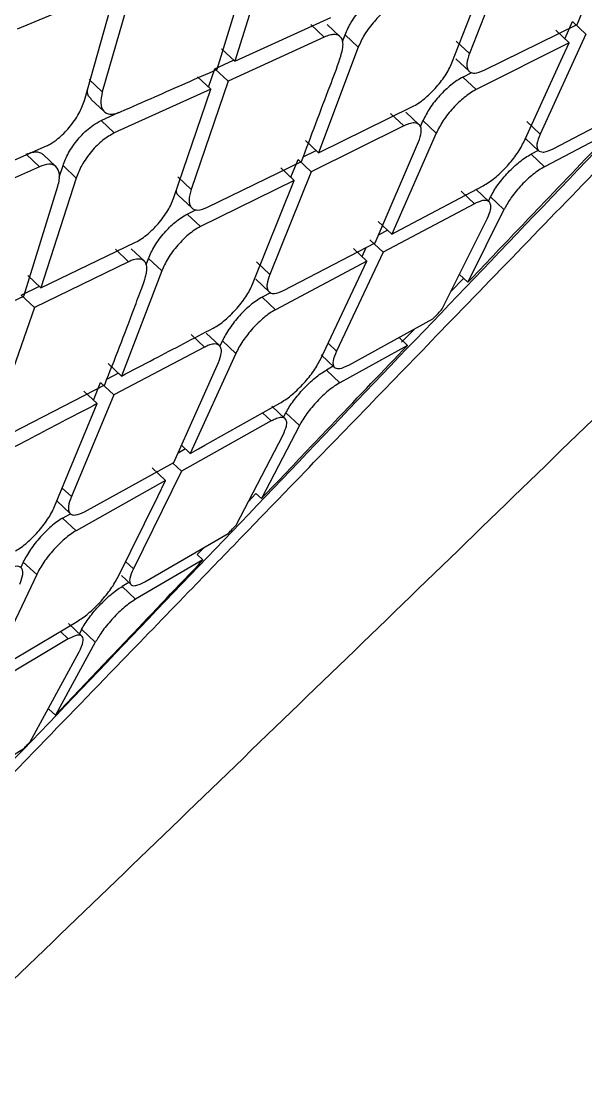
# Model space of a CAD drawing. Extents: x 400 to 501, y 484 to 634.
# Drawn here: x 410.608 to 411.284, y 581.302 to 582.568 of the extents above; entities that cross this region are included whole.
import ezdxf

# ---------------------------------------------------------------- set-up
doc = ezdxf.new("R2010")
doc.units = 0
doc.header["$MEASUREMENT"] = 0
doc.layers.add('DIM', color=3, linetype='Continuous')
doc.layers.add('GEOMETRY', color=3, linetype='Continuous', lineweight=25)

# ---------------------------------------------------------------- blocks, each defined once
blk = doc.blocks.new('2026 GRANDEE')
at = {"layer": 'GEOMETRY', "ltscale": 16}
for p, q in [((-39.1508, -14.2761), (-39.0998, -14.1538)), ((-39.5193, -14.1883), (-39.5611, -14.3204)), ((-39.2311, -14.1873), (-39.2799, -14.3111)), ((-39.5821, -14.33), (-39.5417, -14.1976)), ((-39.3008, -14.3224), (-39.2518, -14.197)), ((-39.7029, -14.2322), (-39.8215, -14.2817)), ((-39.7412, -14.3676), (-39.7029, -14.2322)), ((-39.6814, -14.2231), (-39.7197, -14.357)), ((-39.5611, -14.3204), (-39.4458, -14.2678)), ((-39.4697, -14.2764), (-39.4539, -14.2913)), ((-39.4346, -14.2909), (-39.4503, -14.2761)), ((-39.2623, -14.3311), (-39.1508, -14.2761)), ((-39.1605, -14.2981), (-39.1765, -14.2831)), ((-39.1656, -14.2933), (-39.1563, -14.2728)), ((-39.1403, -14.2878), (-39.1563, -14.2728)), ((-39.4539, -14.2913), (-39.5689, -14.3442)), ((-39.4318, -14.2965), (-39.4289, -14.2886)), ((-39.413, -14.3035), (-39.4289, -14.2886)), ((-39.1403, -14.2878), (-39.1952, -14.4076)), ((-39.5611, -14.3204), (-39.5769, -14.3055)), ((-39.413, -14.3035), (-39.4605, -14.4303)), ((-39.2799, -14.3111), (-39.2958, -14.2962)), ((-39.1605, -14.2981), (-39.2719, -14.3544)), ((-39.1702, -14.3199), (-39.1605, -14.2981)), ((-39.5847, -14.3293), (-39.5625, -14.3191)), ((-39.2962, -14.3173), (-39.2803, -14.3323)), ((-39.2152, -14.4181), (-39.1702, -14.3199)), ((-39.5923, -14.3515), (-39.5847, -14.3293)), ((-39.5689, -14.3442), (-39.5847, -14.3293)), ((-39.2878, -14.3394), (-39.2768, -14.3338)), ((-39.7197, -14.357), (-39.7354, -14.3421)), ((-39.5689, -14.3442), (-39.6132, -14.474)), ((-39.5898, -14.3538), (-39.6056, -14.3389)), ((-39.2878, -14.3394), (-39.2719, -14.3544)), ((-39.5898, -14.3538), (-39.7053, -14.4063)), ((-39.6338, -14.4839), (-39.5898, -14.3538)), ((-39.7333, -14.3657), (-39.7175, -14.3807)), ((-39.1795, -14.4254), (-39.0781, -14.3721)), ((-39.721, -14.3914), (-39.6994, -14.3816)), ((-39.4605, -14.4303), (-39.3482, -14.3748)), ((-39.3584, -14.3979), (-39.3743, -14.3829)), ((-39.3402, -14.3965), (-39.356, -14.3814)), ((-39.7053, -14.4063), (-39.721, -14.3914)), ((-39.3355, -14.3916), (-39.3387, -14.399)), ((-39.3196, -14.4066), (-39.3355, -14.3916)), ((-39.1952, -14.4076), (-39.2112, -14.3925)), ((-39.3584, -14.3979), (-39.4693, -14.4531)), ((-39.3196, -14.4066), (-39.373, -14.5278)), ((-39.1084, -14.4038), (-39.1898, -14.4468)), ((-39.9031, -14.4735), (-39.7867, -14.4219)), ((-39.4605, -14.4303), (-39.4763, -14.4153)), ((-39.3929, -14.5383), (-39.3407, -14.4171)), ((-39.213, -14.4124), (-39.197, -14.4276)), ((-39.7949, -14.4468), (-39.8107, -14.4319)), ((-39.7751, -14.4468), (-39.7907, -14.4321)), ((-39.4789, -14.435), (-39.4636, -14.4274)), ((-39.1974, -14.4272), (-39.2058, -14.4317)), ((-39.2058, -14.4317), (-39.1898, -14.4468)), ((-39.7949, -14.4468), (-39.9099, -14.4982)), ((-39.7712, -14.4593), (-39.7667, -14.4455)), ((-39.7509, -14.4604), (-39.7667, -14.4455)), ((-39.5936, -14.4955), (-39.4809, -14.4404)), ((-39.4937, -14.4594), (-39.4852, -14.4381)), ((-39.4693, -14.4531), (-39.4852, -14.4381)), ((-39.7509, -14.4604), (-39.7932, -14.5921)), ((-39.6132, -14.474), (-39.629, -14.4591)), ((-39.4693, -14.4531), (-39.519, -14.5761)), ((-39.4897, -14.4632), (-39.5056, -14.4482)), ((-39.8137, -14.602), (-39.7729, -14.4701)), ((-39.4897, -14.4632), (-39.602, -14.5186)), ((-39.5396, -14.5877), (-39.4897, -14.4632)), ((-39.3539, -14.5176), (-39.2635, -14.4697)), ((-39.6285, -14.4812), (-39.6125, -14.4963)), ((-39.2736, -14.4912), (-39.2897, -14.4761)), ((-39.2562, -14.489), (-39.2723, -14.4738)), ((-39.2571, -14.4882), (-39.2545, -14.4829)), ((-39.2385, -14.4981), (-39.2545, -14.4829)), ((-39.6179, -14.5037), (-39.6067, -14.4982)), ((-39.2736, -14.4912), (-39.383, -14.5495)), ((-39.2385, -14.4981), (-39.2819, -14.5855)), ((-39.602, -14.5186), (-39.6179, -14.5037)), ((-39.3124, -14.6174), (-39.2583, -14.5087)), ((-39.373, -14.5278), (-39.389, -14.5126)), ((-39.3779, -14.5231), (-39.3889, -14.529)), ((-39.383, -14.5495), (-39.399, -14.5344)), ((-39.7932, -14.5921), (-39.68, -14.5375)), ((-39.6882, -14.5609), (-39.704, -14.5459)), ((-39.6693, -14.56), (-39.685, -14.5452)), ((-39.5024, -14.5952), (-39.3929, -14.5383)), ((-39.4028, -14.5601), (-39.4188, -14.545)), ((-39.4085, -14.5547), (-39.4034, -14.5438)), ((-39.6882, -14.5609), (-39.8011, -14.6158)), ((-39.6673, -14.5645), (-39.6644, -14.557)), ((-39.6485, -14.5719), (-39.6644, -14.557)), ((-39.519, -14.5761), (-39.535, -14.5611)), ((-39.4028, -14.5601), (-39.5122, -14.6183)), ((-39.383, -14.5495), (-39.4392, -14.668)), ((-39.4123, -14.5807), (-39.4028, -14.5601)), ((-39.6485, -14.5719), (-39.6968, -14.6979)), ((-39.809, -14.5772), (-39.7932, -14.5921)), ((-39.5358, -14.5819), (-39.5199, -14.5969)), ((-39.4588, -14.6788), (-39.4123, -14.5807)), ((-39.2869, -14.5808), (-39.3018, -14.5961)), ((-39.2819, -14.5855), (-39.2919, -14.5761)), ((-39.8169, -14.6008), (-39.7951, -14.5902)), ((-39.5182, -14.598), (-39.5282, -14.6032)), ((-39.9273, -14.6551), (-39.8137, -14.602)), ((-39.8011, -14.6158), (-39.8169, -14.6009)), ((-39.5122, -14.6183), (-39.5282, -14.6032)), ((-39.8011, -14.6158), (-39.846, -14.7449)), ((-39.4245, -14.6848), (-39.3238, -14.6294)), ((-39.5971, -14.6633), (-39.6131, -14.6482)), ((-39.5793, -14.6614), (-39.5953, -14.6463)), ((-39.3458, -14.6415), (-39.3612, -14.6574)), ((-39.5971, -14.6633), (-39.7058, -14.7206)), ((-39.5787, -14.6625), (-39.5756, -14.6556)), ((-39.5596, -14.6707), (-39.5756, -14.6556)), ((-39.4392, -14.668), (-39.4492, -14.6585)), ((-39.354, -14.6611), (-39.4351, -14.706)), ((-39.354, -14.6611), (-39.3641, -14.6516)), ((-39.5596, -14.6707), (-39.6144, -14.7906)), ((-39.4576, -14.6723), (-39.4415, -14.6875)), ((-39.7127, -14.6829), (-39.6968, -14.6979)), ((-39.6338, -14.8016), (-39.5803, -14.6816)), ((-39.4429, -14.6861), (-39.4512, -14.6907)), ((-39.7142, -14.7015), (-39.7006, -14.6944)), ((-39.4351, -14.706), (-39.4512, -14.6907)), ((-39.8273, -14.7656), (-39.7168, -14.7083)), ((-39.7304, -14.7267), (-39.7218, -14.7055)), ((-39.7058, -14.7206), (-39.7218, -14.7055)), ((-39.7058, -14.7206), (-39.7567, -14.8425)), ((-39.7258, -14.731), (-39.7417, -14.716)), ((-39.7768, -14.8545), (-39.7258, -14.731)), ((-39.5968, -14.7807), (-39.507, -14.7305)), ((-39.5005, -14.7491), (-39.5166, -14.7339)), ((-39.5174, -14.7518), (-39.6246, -14.8121)), ((-39.5174, -14.7518), (-39.5277, -14.7421)), ((-39.5024, -14.7473), (-39.4997, -14.7421)), ((-39.4997, -14.7421), (-39.4836, -14.7573)), ((-39.4836, -14.7573), (-39.5291, -14.8449)), ((-39.5595, -14.8769), (-39.5031, -14.7683)), ((-39.62, -14.7853), (-39.6288, -14.7902)), ((-39.6144, -14.7906), (-39.6246, -14.7809)), ((-39.7411, -14.8606), (-39.6338, -14.8016)), ((-39.6246, -14.8121), (-39.6351, -14.8022)), ((-39.6246, -14.8121), (-39.6824, -14.9291)), ((-39.644, -14.8231), (-39.6601, -14.8079)), ((-39.644, -14.8231), (-39.7511, -14.8835)), ((-39.6532, -14.8422), (-39.644, -14.8231)), ((-39.7567, -14.8425), (-39.7676, -14.8322)), ((-39.5356, -14.8387), (-39.5446, -14.8482)), ((-39.5291, -14.8449), (-39.5356, -14.8387)), ((-39.774, -14.8477), (-39.758, -14.8628)), ((-39.7016, -14.9403), (-39.6532, -14.8422)), ((-39.7672, -14.8683), (-39.7578, -14.863)), ((-39.7672, -14.8683), (-39.7511, -14.8835)), ((-39.6689, -14.9448), (-39.5689, -14.8868)), ((-39.5976, -14.9035), (-39.6059, -14.9121)), ((-39.5991, -14.9185), (-39.6059, -14.9121)), ((-39.8144, -14.921), (-39.8174, -14.9274)), ((-39.7983, -14.9361), (-39.8144, -14.921)), ((-39.6824, -14.9291), (-39.6918, -14.9203)), ((-39.5991, -14.9185), (-39.6798, -14.9657)), ((-39.7983, -14.9361), (-39.8546, -15.0546)), ((-39.6966, -14.9373), (-39.6853, -14.948)), ((-39.6879, -14.9456), (-39.696, -14.9504)), ((-39.696, -14.9504), (-39.6798, -14.9657)), ((-39.8386, -15.045), (-39.7496, -14.9922)), ((-39.7604, -15.0132), (-39.7699, -15.0042)), ((-39.7441, -15.0098), (-39.7603, -14.9945)), ((-39.7472, -15.0069), (-39.7444, -15.0018)), ((-39.7282, -15.0172), (-39.7444, -15.0018)), ((-39.7604, -15.0132), (-39.8652, -15.0757)), ((-39.7282, -15.0172), (-39.7759, -15.1047)), ((-39.8063, -15.1368), (-39.7473, -15.0285)), ((-39.7759, -15.1047), (-39.7836, -15.0974)), ((-39.9126, -15.2054), (-39.8136, -15.1445))]:
    blk.add_line(p, q, dxfattribs=at)
at = {"layer": 'GEOMETRY', "ltscale": 16, "flags": 128}
for points in [[(-39.373, -14.5278), (-39.3623, -14.5221), (-39.3539, -14.5176)], [(-39.6144, -14.7906), (-39.6045, -14.7851), (-39.5968, -14.7807)]]:
    blk.add_lwpolyline(points, dxfattribs=at)
at = {"layer": 'GEOMETRY', "ltscale": 16}
for points, knots in [([(-40.5003, -15.8714), (-40.4458, -15.8151), (-40.3226, -15.6877), (-40.1408, -15.4997), (-39.9651, -15.3178), (-39.8201, -15.1678), (-39.7056, -15.0492), (-39.6194, -14.9601), (-39.5502, -14.8884), (-39.4511, -14.7859), (-39.3025, -14.6322), (-39.0935, -14.416), (-38.8443, -14.1584), (-38.5644, -13.8693), (-38.2653, -13.5609), (-37.9638, -13.2506), (-37.6617, -12.9402), (-37.3313, -12.6013), (-36.9741, -12.2355), (-36.5987, -11.8519), (-36.2427, -11.4888), (-35.9145, -11.1547), (-35.6645, -10.9006), (-35.4828, -10.716), (-35.3515, -10.5826), (-35.2026, -10.4314), (-35.0272, -10.2533), (-34.826, -10.049), (-34.5993, -9.8189), (-34.359, -9.575), (-34.1941, -9.4073), (-34.113, -9.3249)], [0, 0, 0, 0, 0.025706, 0.058116, 0.085771, 0.108674, 0.126547, 0.139842, 0.14935, 0.159222, 0.186616, 0.219484, 0.257819, 0.304206, 0.351452, 0.398756, 0.44612, 0.493545, 0.553989, 0.613827, 0.669581, 0.720778, 0.767425, 0.786508, 0.805714, 0.828802, 0.856129, 0.887695, 0.922828, 0.962064, 1, 1, 1, 1]), ([(-40.3706, -15.9417), (-40.3422, -15.9148), (-40.11, -15.6952), (-39.6744, -15.2761), (-39.065, -14.6861), (-38.4575, -14.0915), (-37.8521, -13.494), (-37.249, -12.8934), (-36.6483, -12.2902), (-36.0504, -11.6845), (-35.4555, -11.0767), (-34.8652, -10.4669), (-34.4262, -10.0105), (-34.187, -9.7575), (-34.1406, -9.7083)], [0, 0, 0, 0, 0.013438, 0.10981, 0.206183, 0.302486, 0.398732, 0.494983, 0.591271, 0.687581, 0.783942, 0.880359, 0.976777, 1, 1, 1, 1]), ([(-32.0826, -10.2807), (-32.4042, -10.5222), (-33.044, -11.0026), (-33.956, -11.7803), (-34.8417, -12.5767), (-35.7009, -13.3979), (-36.5348, -14.2323), (-37.3474, -15.0774), (-38.1302, -15.9429), (-38.8881, -16.8398), (-39.3585, -17.4672), (-39.595, -17.7827)], [0, 0, 0, 0, 0.113392, 0.225638, 0.337341, 0.448782, 0.560233, 0.669481, 0.778832, 0.888788, 1, 1, 1, 1]), ([(-37.3359, -12.5699), (-37.7534, -12.9998), (-38.3953, -13.6607), (-39.245, -14.5503), (-39.6809, -15.0064), (-39.8943, -15.2296)], [0, 0, 0, 0, 0.487216, 0.749024, 1, 1, 1, 1]), ([(-39.4289, -14.2886), (-39.4267, -14.2836), (-39.4233, -14.2759), (-39.416, -14.2653), (-39.408, -14.2555), (-39.3988, -14.2466), (-39.3894, -14.2395), (-39.3845, -14.237), (-39.382, -14.2356)], [0, 0, 0, 0, 0.24449, 0.370606, 0.499001, 0.727975, 0.858716, 1, 1, 1, 1]), ([(-39.3662, -14.2506), (-39.3687, -14.2519), (-39.3735, -14.2544), (-39.3829, -14.2614), (-39.3921, -14.2703), (-39.4001, -14.2802), (-39.4075, -14.2908), (-39.4108, -14.2985), (-39.413, -14.3035)], [0, 0, 0, 0, 0.139359, 0.269242, 0.499688, 0.628048, 0.754519, 1, 1, 1, 1]), ([(-39.4338, -14.3133), (-39.4329, -14.31), (-39.4312, -14.3039), (-39.4312, -14.2964), (-39.4338, -14.2904), (-39.4386, -14.2883), (-39.4434, -14.2882), (-39.4473, -14.2889), (-39.4517, -14.2905), (-39.4539, -14.2913)], [0, 0, 0, 0, 0.170282, 0.315537, 0.500644, 0.722407, 0.74967, 0.875172, 1, 1, 1, 1]), ([(-39.4809, -14.4404), (-39.4696, -14.4101), (-39.4543, -14.3691), (-39.4381, -14.3272), (-39.4342, -14.3146), (-39.4338, -14.3133)], [0, 0, 0, 0, 0.716078, 0.969511, 1, 1, 1, 1]), ([(-39.2799, -14.3111), (-39.2813, -14.3153), (-39.2834, -14.3218), (-39.2829, -14.3283), (-39.2815, -14.3312), (-39.28, -14.3327), (-39.278, -14.3341), (-39.273, -14.3353), (-39.2663, -14.3327), (-39.2623, -14.3311)], [0, 0, 0, 0, 0.229625, 0.360156, 0.500899, 0.531309, 0.583193, 0.750977, 1, 1, 1, 1]), ([(-39.6978, -14.381), (-39.6841, -14.375), (-39.6455, -14.358), (-39.607, -14.341), (-39.5821, -14.33)], [0, 0, 0, 0, 0.35401, 1, 1, 1, 1]), ([(-39.3482, -14.3748), (-39.3458, -14.3735), (-39.3412, -14.371), (-39.3318, -14.3639), (-39.3203, -14.353), (-39.3104, -14.3403), (-39.3041, -14.3298), (-39.3019, -14.3249), (-39.3008, -14.3224)], [0, 0, 0, 0, 0.136288, 0.265067, 0.499297, 0.745271, 0.871642, 1, 1, 1, 1]), ([(-39.2878, -14.3394), (-39.2901, -14.3407), (-39.2947, -14.3432), (-39.3041, -14.3503), (-39.3156, -14.3612), (-39.3281, -14.3768), (-39.333, -14.3866), (-39.3355, -14.3916)], [0, 0, 0, 0, 0.134377, 0.262676, 0.500272, 0.748824, 1, 1, 1, 1]), ([(-39.7332, -14.3655), (-39.7337, -14.365), (-39.7364, -14.3626), (-39.7381, -14.3586), (-39.7374, -14.354), (-39.7373, -14.3538)], [0, 0, 0, 0, 0.207844, 0.97556, 1, 1, 1, 1]), ([(-39.7197, -14.357), (-39.7207, -14.3618), (-39.7227, -14.3716), (-39.7189, -14.3808), (-39.7122, -14.384), (-39.7049, -14.3837), (-39.7002, -14.3819), (-39.6978, -14.381)], [0, 0, 0, 0, 0.248058, 0.499624, 0.726187, 0.857295, 1, 1, 1, 1]), ([(-39.2719, -14.3544), (-39.2742, -14.3557), (-39.2788, -14.3582), (-39.2881, -14.3653), (-39.2997, -14.3762), (-39.3121, -14.3918), (-39.3171, -14.4016), (-39.3196, -14.4066)], [0, 0, 0, 0, 0.133757, 0.261809, 0.500021, 0.748806, 1, 1, 1, 1]), ([(-39.7867, -14.4219), (-39.785, -14.4211), (-39.7806, -14.4189), (-39.7711, -14.4123), (-39.7611, -14.4023), (-39.7529, -14.3916), (-39.746, -14.3806), (-39.7431, -14.3727), (-39.7412, -14.3676)], [0, 0, 0, 0, 0.090266, 0.25042, 0.499573, 0.63328, 0.761416, 1, 1, 1, 1]), ([(-39.7667, -14.4455), (-39.7648, -14.4405), (-39.7618, -14.4327), (-39.7549, -14.4218), (-39.7478, -14.4126), (-39.7396, -14.4039), (-39.7301, -14.3962), (-39.7243, -14.3931), (-39.721, -14.3914)], [0, 0, 0, 0, 0.235176, 0.363145, 0.497736, 0.679267, 0.822237, 1, 1, 1, 1]), ([(-39.3407, -14.4171), (-39.3394, -14.4131), (-39.3372, -14.4067), (-39.3376, -14.4003), (-39.3399, -14.3958), (-39.3449, -14.3938), (-39.3513, -14.3948), (-39.3556, -14.3965), (-39.3577, -14.3975), (-39.3582, -14.3978), (-39.3584, -14.3978), (-39.3584, -14.3979), (-39.3584, -14.3979)], [0, 0, 0, 0, 0.225118, 0.356715, 0.500735, 0.716133, 0.871345, 0.966033, 0.990615, 0.997206, 0.999657, 1, 1, 1, 1]), ([(-39.7053, -14.4063), (-39.7098, -14.4089), (-39.719, -14.414), (-39.7309, -14.426), (-39.739, -14.4366), (-39.746, -14.4476), (-39.749, -14.4554), (-39.7509, -14.4604)], [0, 0, 0, 0, 0.249533, 0.499107, 0.634228, 0.76304, 1, 1, 1, 1]), ([(-39.2819, -14.5855), (-39.2718, -14.5749), (-39.2429, -14.5446), (-39.1851, -14.484), (-39.1374, -14.4341), (-39.1084, -14.4038)], [0, 0, 0, 0, 0.1753509, 0.4999997, 1, 1, 1, 1]), ([(-39.1952, -14.4076), (-39.1968, -14.4119), (-39.2001, -14.4205), (-39.1982, -14.4278), (-39.1938, -14.4294), (-39.1879, -14.4291), (-39.1835, -14.4271), (-39.1795, -14.4254)], [0, 0, 0, 0, 0.249174, 0.499176, 0.722957, 0.749939, 1, 1, 1, 1]), ([(-39.2635, -14.4697), (-39.2612, -14.4684), (-39.2567, -14.4658), (-39.2474, -14.4588), (-39.2357, -14.4478), (-39.2255, -14.4354), (-39.2188, -14.4253), (-39.2164, -14.4205), (-39.2152, -14.4181)], [0, 0, 0, 0, 0.133077, 0.260959, 0.500551, 0.743262, 0.869946, 1, 1, 1, 1]), ([(-39.8107, -14.4319), (-39.8083, -14.4309), (-39.8034, -14.4291), (-39.7974, -14.4289), (-39.7931, -14.43), (-39.7914, -14.4317), (-39.7909, -14.4323)], [0, 0, 0, 0, 0.296399, 0.581798, 0.856228, 1, 1, 1, 1]), ([(-39.2545, -14.4829), (-39.2532, -14.4806), (-39.2508, -14.4759), (-39.244, -14.4659), (-39.2337, -14.4534), (-39.2219, -14.4425), (-39.2126, -14.4355), (-39.2081, -14.433), (-39.2058, -14.4316)], [0, 0, 0, 0, 0.129024, 0.255371, 0.499566, 0.740147, 0.867733, 1, 1, 1, 1]), ([(-39.7729, -14.4701), (-39.7722, -14.4675), (-39.7709, -14.4622), (-39.7709, -14.4535), (-39.7744, -14.4458), (-39.7831, -14.4425), (-39.7911, -14.4453), (-39.7949, -14.4468)], [0, 0, 0, 0, 0.134262, 0.265926, 0.520323, 0.764906, 1, 1, 1, 1]), ([(-39.1898, -14.4468), (-39.1921, -14.4481), (-39.1965, -14.4507), (-39.2059, -14.4577), (-39.2154, -14.4665), (-39.2239, -14.4762), (-39.2313, -14.4855), (-39.2357, -14.4934), (-39.2381, -14.4976), (-39.2385, -14.4981)], [0, 0, 0, 0, 0.132194, 0.259725, 0.500252, 0.625117, 0.750524, 0.96896, 1, 1, 1, 1]), ([(-39.68, -14.5375), (-39.6774, -14.5361), (-39.6725, -14.5334), (-39.6632, -14.5262), (-39.6521, -14.5151), (-39.6404, -14.4994), (-39.636, -14.4891), (-39.6338, -14.4839)], [0, 0, 0, 0, 0.145657, 0.277725, 0.500267, 0.751414, 1, 1, 1, 1]), ([(-39.6285, -14.4812), (-39.6295, -14.4802), (-39.6309, -14.4788), (-39.6309, -14.4762), (-39.6309, -14.4755)], [0, 0, 0, 0, 0.735598, 1, 1, 1, 1]), ([(-39.6132, -14.474), (-39.6144, -14.4785), (-39.6163, -14.4854), (-39.6153, -14.4922), (-39.6125, -14.4973), (-39.6058, -14.5001), (-39.5976, -14.497), (-39.5936, -14.4955)], [0, 0, 0, 0, 0.238548, 0.366971, 0.501203, 0.750423, 1, 1, 1, 1]), ([(-39.2583, -14.5087), (-39.2567, -14.505), (-39.2542, -14.499), (-39.254, -14.4928), (-39.2558, -14.4885), (-39.2603, -14.4867), (-39.2662, -14.4879), (-39.2706, -14.4897), (-39.2728, -14.4909), (-39.2736, -14.4912), (-39.2736, -14.4912)], [0, 0, 0, 0, 0.215557, 0.349014, 0.499342, 0.709162, 0.862696, 0.959671, 0.995208, 1, 1, 1, 1]), ([(-39.6644, -14.557), (-39.6622, -14.552), (-39.6588, -14.5443), (-39.6515, -14.5337), (-39.6435, -14.5238), (-39.6345, -14.5148), (-39.6251, -14.5076), (-39.6204, -14.505), (-39.6179, -14.5037)], [0, 0, 0, 0, 0.244827, 0.370923, 0.498981, 0.728007, 0.858738, 1, 1, 1, 1]), ([(-39.602, -14.5186), (-39.6045, -14.52), (-39.6092, -14.5226), (-39.6185, -14.5297), (-39.6276, -14.5387), (-39.6355, -14.5486), (-39.6429, -14.5593), (-39.6463, -14.5669), (-39.6485, -14.5719)], [0, 0, 0, 0, 0.139452, 0.269376, 0.499784, 0.627877, 0.75425, 1, 1, 1, 1]), ([(-39.6689, -14.582), (-39.6686, -14.5809), (-39.6677, -14.5776), (-39.6663, -14.5723), (-39.666, -14.5656), (-39.6687, -14.5592), (-39.6754, -14.5568), (-39.6827, -14.5584), (-39.6868, -14.5602), (-39.6878, -14.5607), (-39.6881, -14.5608), (-39.6882, -14.5608), (-39.6882, -14.5608), (-39.6882, -14.5609), (-39.6882, -14.5609), (-39.6882, -14.5609)], [0, 0, 0, 0, 0.056559, 0.158919, 0.307192, 0.501257, 0.749971, 0.936853, 0.983969, 0.995871, 0.998907, 0.999697, 0.999909, 0.999989, 1, 1, 1, 1]), ([(-39.7168, -14.7083), (-39.7049, -14.678), (-39.6899, -14.6396), (-39.6744, -14.5976), (-39.67, -14.5861), (-39.669, -14.5825), (-39.6689, -14.582)], [0, 0, 0, 0, 0.727017, 0.920234, 0.990674, 1, 1, 1, 1]), ([(-39.519, -14.5761), (-39.5205, -14.5802), (-39.5227, -14.5867), (-39.5223, -14.593), (-39.521, -14.5958), (-39.5196, -14.5972), (-39.5177, -14.5985), (-39.5128, -14.5996), (-39.5063, -14.5969), (-39.5024, -14.5952)], [0, 0, 0, 0, 0.22948, 0.360047, 0.500911, 0.531781, 0.58382, 0.751012, 1, 1, 1, 1]), ([(-39.5867, -14.6404), (-39.5844, -14.6391), (-39.5798, -14.6364), (-39.5706, -14.6293), (-39.5592, -14.6182), (-39.5493, -14.6055), (-39.5429, -14.5951), (-39.5407, -14.5902), (-39.5396, -14.5877)], [0, 0, 0, 0, 0.136379, 0.265177, 0.499295, 0.745423, 0.871742, 1, 1, 1, 1]), ([(-39.5282, -14.6032), (-39.5305, -14.6046), (-39.5349, -14.6072), (-39.5442, -14.6143), (-39.5557, -14.6254), (-39.5657, -14.6382), (-39.5722, -14.6485), (-39.5745, -14.6532), (-39.5756, -14.6556)], [0, 0, 0, 0, 0.134528, 0.26276, 0.499647, 0.747866, 0.873516, 1, 1, 1, 1]), ([(-39.5122, -14.6183), (-39.5145, -14.6196), (-39.5189, -14.6222), (-39.5282, -14.6294), (-39.5397, -14.6405), (-39.5497, -14.6533), (-39.5562, -14.6635), (-39.5585, -14.6683), (-39.5596, -14.6707)], [0, 0, 0, 0, 0.133923, 0.26192, 0.499443, 0.747817, 0.873529, 1, 1, 1, 1]), ([(-39.3238, -14.6294), (-39.3217, -14.6271), (-39.3179, -14.6232), (-39.3141, -14.6192), (-39.3124, -14.6174)], [0, 0, 0, 0, 0.5599985, 1, 1, 1, 1]), ([(-39.6968, -14.6979), (-39.6837, -14.6911), (-39.647, -14.6719), (-39.6103, -14.6527), (-39.5867, -14.6404)], [0, 0, 0, 0, 0.35742, 1, 1, 1, 1]), ([(-39.5803, -14.6816), (-39.5789, -14.6776), (-39.5767, -14.6713), (-39.577, -14.6651), (-39.5791, -14.6607), (-39.5838, -14.6589), (-39.5901, -14.6601), (-39.5943, -14.6618), (-39.5964, -14.6629), (-39.5969, -14.6632), (-39.5971, -14.6633), (-39.5971, -14.6633)], [0, 0, 0, 0, 0.225361, 0.356896, 0.500743, 0.715877, 0.870997, 0.96577, 0.990461, 0.999035, 1, 1, 1, 1]), ([(-39.5291, -14.8449), (-39.5189, -14.8343), (-39.4898, -14.8036), (-39.4315, -14.7423), (-39.3832, -14.6917), (-39.354, -14.6611)], [0, 0, 0, 0, 0.173335, 0.5, 1, 1, 1, 1]), ([(-39.4392, -14.668), (-39.4409, -14.6722), (-39.4443, -14.6807), (-39.4427, -14.6878), (-39.4384, -14.6892), (-39.4327, -14.6886), (-39.4284, -14.6866), (-39.4245, -14.6848)], [0, 0, 0, 0, 0.249005, 0.49908, 0.723722, 0.749944, 1, 1, 1, 1]), ([(-39.507, -14.7305), (-39.5026, -14.7278), (-39.4961, -14.7236), (-39.4867, -14.7152), (-39.4776, -14.7061), (-39.4692, -14.6959), (-39.4625, -14.6859), (-39.4601, -14.6812), (-39.4588, -14.6788)], [0, 0, 0, 0, 0.250291, 0.376884, 0.500629, 0.743324, 0.869965, 1, 1, 1, 1]), ([(-39.4997, -14.7421), (-39.4985, -14.7398), (-39.4959, -14.7351), (-39.4891, -14.7253), (-39.4787, -14.7128), (-39.4671, -14.7018), (-39.4578, -14.6947), (-39.4534, -14.6921), (-39.4512, -14.6907)], [0, 0, 0, 0, 0.129127, 0.255477, 0.49952, 0.739811, 0.867471, 1, 1, 1, 1]), ([(-39.4351, -14.706), (-39.4373, -14.7073), (-39.4417, -14.7099), (-39.451, -14.717), (-39.4626, -14.728), (-39.473, -14.7405), (-39.4798, -14.7504), (-39.4824, -14.755), (-39.4836, -14.7573)], [0, 0, 0, 0, 0.132555, 0.260266, 0.500713, 0.744653, 0.87094, 1, 1, 1, 1]), ([(-39.7258, -14.731), (-39.7383, -14.7375), (-39.775, -14.7567), (-39.8117, -14.7759), (-39.8359, -14.7886)], [0, 0, 0, 0, 0.34024, 1, 1, 1, 1]), ([(-39.5031, -14.7683), (-39.5015, -14.7646), (-39.4989, -14.7587), (-39.4985, -14.7527), (-39.5001, -14.7486), (-39.5043, -14.7471), (-39.5105, -14.7484), (-39.5147, -14.7506), (-39.5172, -14.7517), (-39.5174, -14.7518)], [0, 0, 0, 0, 0.215825, 0.349189, 0.499284, 0.706911, 0.85973, 0.985573, 1, 1, 1, 1]), ([(-39.7567, -14.8425), (-39.7582, -14.8466), (-39.7605, -14.8529), (-39.7603, -14.8591), (-39.7591, -14.8618), (-39.7577, -14.8632), (-39.7559, -14.8644), (-39.7513, -14.8652), (-39.7449, -14.8624), (-39.7411, -14.8606)], [0, 0, 0, 0, 0.229179, 0.359814, 0.500912, 0.531226, 0.583086, 0.751039, 1, 1, 1, 1]), ([(-39.8236, -14.9075), (-39.8213, -14.9061), (-39.8169, -14.9034), (-39.8078, -14.8961), (-39.7965, -14.885), (-39.7866, -14.8722), (-39.7802, -14.8618), (-39.778, -14.8569), (-39.7768, -14.8545)], [0, 0, 0, 0, 0.136449, 0.265256, 0.4993, 0.745486, 0.871771, 1, 1, 1, 1]), ([(-39.7672, -14.8683), (-39.7694, -14.8697), (-39.7738, -14.8724), (-39.7829, -14.8796), (-39.792, -14.8886), (-39.8002, -14.8984), (-39.8059, -14.9061), (-39.8108, -14.9139), (-39.8132, -14.9186), (-39.8144, -14.921)], [0, 0, 0, 0, 0.134607, 0.262744, 0.499021, 0.623291, 0.748064, 0.873565, 1, 1, 1, 1]), ([(-39.5689, -14.8868), (-39.5672, -14.885), (-39.564, -14.8816), (-39.5609, -14.8783), (-39.5595, -14.8769)], [0, 0, 0, 0, 0.559999, 1, 1, 1, 1]), ([(-39.7511, -14.8835), (-39.7534, -14.8848), (-39.7577, -14.8875), (-39.7668, -14.8948), (-39.7759, -14.9037), (-39.7842, -14.9135), (-39.7899, -14.9213), (-39.7948, -14.929), (-39.7971, -14.9338), (-39.7983, -14.9361)], [0, 0, 0, 0, 0.134037, 0.261953, 0.498831, 0.623082, 0.747998, 0.873568, 1, 1, 1, 1]), ([(-39.8186, -14.9474), (-39.817, -14.9434), (-39.8147, -14.9371), (-39.8149, -14.9311), (-39.817, -14.9268), (-39.8227, -14.9249), (-39.8304, -14.9284), (-39.8342, -14.9302)], [0, 0, 0, 0, 0.233528, 0.363303, 0.501498, 0.750873, 1, 1, 1, 1]), ([(-39.7759, -15.1047), (-39.7658, -15.094), (-39.7363, -15.063), (-39.6774, -15.0009), (-39.6286, -14.9496), (-39.5991, -14.9185)], [0, 0, 0, 0, 0.172072, 0.5, 1, 1, 1, 1]), ([(-39.6824, -14.9291), (-39.6842, -14.9333), (-39.6878, -14.9416), (-39.6865, -14.9484), (-39.6824, -14.9496), (-39.6769, -14.9488), (-39.6727, -14.9467), (-39.6689, -14.9448)], [0, 0, 0, 0, 0.248817, 0.498987, 0.723998, 0.749971, 1, 1, 1, 1]), ([(-39.7496, -14.9922), (-39.7454, -14.9894), (-39.739, -14.9851), (-39.7296, -14.9766), (-39.7206, -14.9674), (-39.7122, -14.9573), (-39.7054, -14.9473), (-39.7029, -14.9427), (-39.7016, -14.9403)], [0, 0, 0, 0, 0.250472, 0.377036, 0.500735, 0.743334, 0.869936, 1, 1, 1, 1]), ([(-39.7445, -15.0018), (-39.7431, -14.9995), (-39.7405, -14.995), (-39.7337, -14.9851), (-39.7232, -14.9727), (-39.7116, -14.9617), (-39.7025, -14.9544), (-39.6982, -14.9517), (-39.696, -14.9504)], [0, 0, 0, 0, 0.129276, 0.255646, 0.499584, 0.739487, 0.867201, 1, 1, 1, 1]), ([(-39.6798, -14.9657), (-39.682, -14.967), (-39.6863, -14.9697), (-39.6954, -14.977), (-39.7048, -14.9859), (-39.7133, -14.9956), (-39.721, -15.0049), (-39.7252, -15.013), (-39.7279, -15.0168), (-39.7282, -15.0172)], [0, 0, 0, 0, 0.132774, 0.260497, 0.500525, 0.625283, 0.750592, 0.973719, 1, 1, 1, 1]), ([(-39.7473, -15.0285), (-39.7454, -15.0244), (-39.7417, -15.0161), (-39.7429, -15.0101), (-39.7464, -15.0084), (-39.7515, -15.0087), (-39.7566, -15.0113), (-39.7604, -15.0132)], [0, 0, 0, 0, 0.24874, 0.498766, 0.661182, 0.750194, 1, 1, 1, 1]), ([(-39.8136, -15.1445), (-39.8123, -15.1431), (-39.8098, -15.1405), (-39.8074, -15.1379), (-39.8063, -15.1368)], [0, 0, 0, 0, 0.559999, 1, 1, 1, 1])]:
    blk.add_open_spline(points, degree=3, knots=knots, dxfattribs=at)

msp = doc.modelspace()

# ---------------------------------------------------------------- block references
at = {"layer": 'DIM'}
msp.add_blockref('2026 GRANDEE', (450.4248, 596.8403), dxfattribs=at)

doc.saveas('drawing.dxf')
